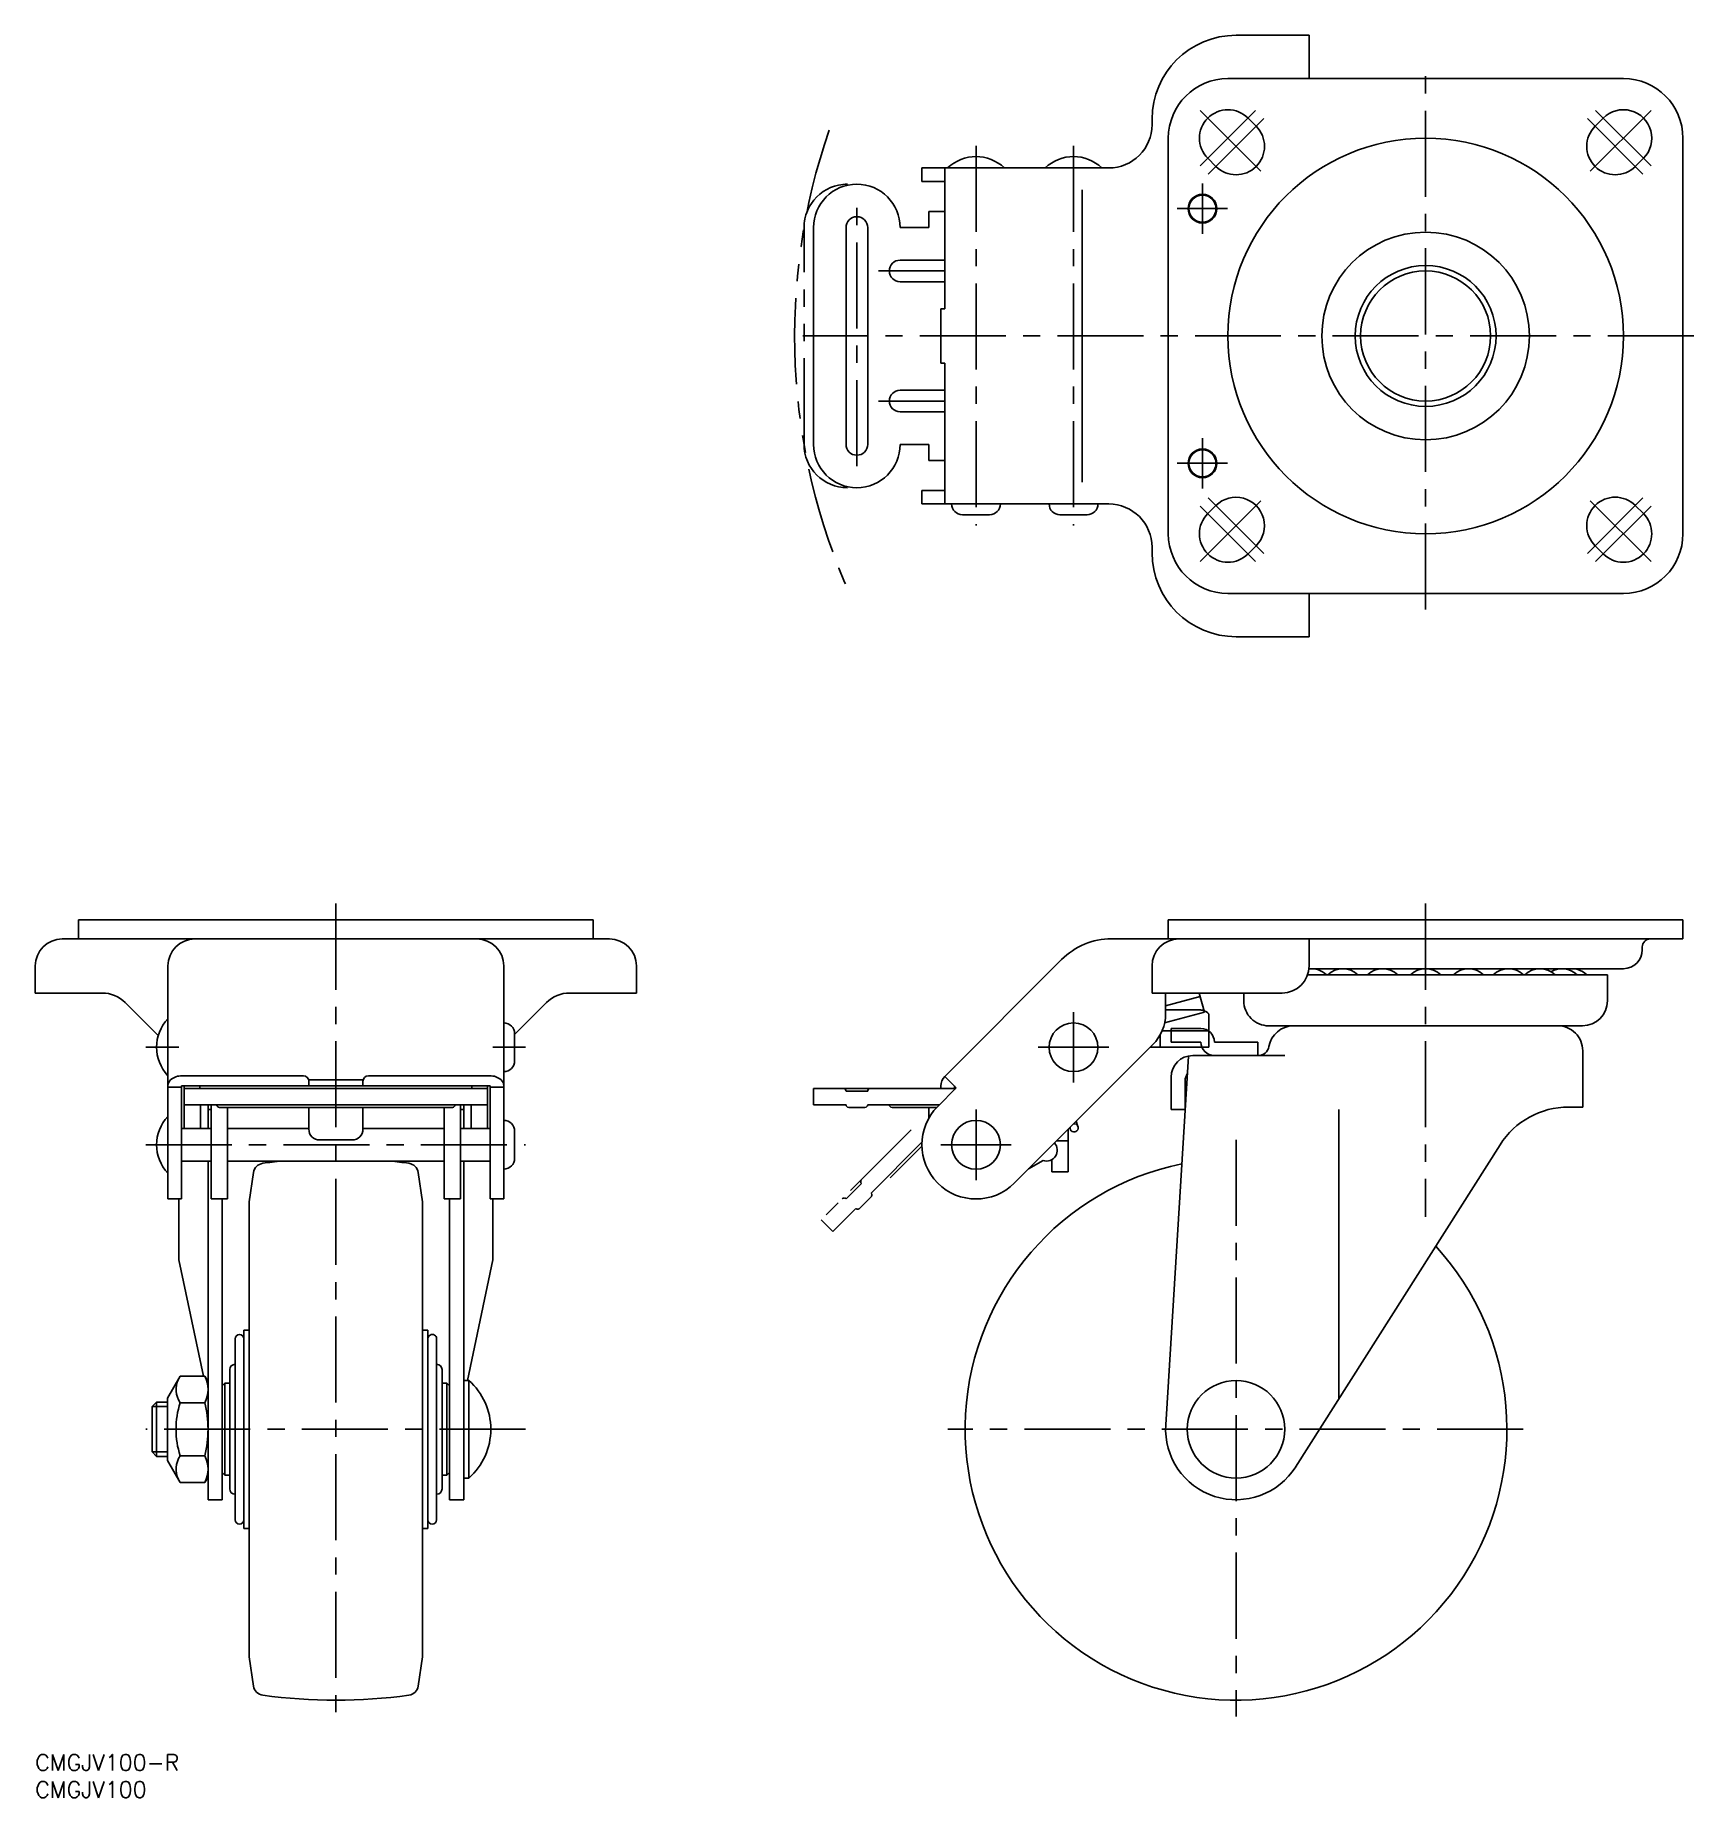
# Model space of a CAD drawing. Extents: x 0 to 306, y -8 to 317.
import ezdxf

# ---------------------------------------------------------------- set-up
doc = ezdxf.new("R2010")
doc.units = 0
doc.header["$LTSCALE"] = 0.5
doc.linetypes.add('CENTER', pattern=[50.8, 31.75, -6.35, 6.35, -6.35])
doc.linetypes.add('PHANTOM', pattern=[63.5, 31.75, -6.35, 6.35, -6.35, 6.35, -6.35])
for name, color, linetype in [('MSM_CENTER', 1, 'CENTER'), ('MSM_CONTINUOUS', 7, 'CONTINUOUS'), ('MSM_IMAGINARY', 6, 'PHANTOM'), ('MSM_NARROW', 5, 'CONTINUOUS'), ('MSM_PART_NUMBER', 7, 'CONTINUOUS')]:
    doc.layers.add(name, color=color, linetype=linetype)
doc.styles.get("Standard").update_dxf_attribs({"font": 'txt.shx', "height": 3, "bigfont": 'bigfont.shx'})

# ---------------------------------------------------------------- blocks, each defined once
blk = doc.blocks.new('*U2')
at = {"layer": 'MSM_PART_NUMBER'}
blk.add_text('CMGJV100-R', height=3, dxfattribs=at).set_placement((0, -3))
blk = doc.blocks.new('*U3')
at = {"layer": 'MSM_PART_NUMBER'}
blk.add_text('CMGJV100', height=3, dxfattribs=at).set_placement((0, -8))

msp = doc.modelspace()

# ---------------------------------------------------------------- linework, layer by layer
at = {"layer": 'MSM_CENTER'}
for p, q in [((256.67, 211.26), (256.67, 312.26)), ((215.04, 303.38), (226.79, 291.63)), ((215.04, 293.13), (225.29, 303.38)), ((298.29, 303.38), (286.54, 291.63)), ((288.04, 303.38), (298.29, 293.13)), ((216.54, 291.63), (226.79, 301.88)), ((286.54, 301.88), (296.79, 291.63)), ((173.67, 296.86), (173.67, 226.76)), ((191.67, 296.86), (191.67, 226.76)), ((215.47, 289.91), (215.47, 280.61)), ((151.67, 237.76), (151.67, 285.76)), ((210.82, 285.26), (220.12, 285.26)), ((155.67, 273.76), (168.01, 273.76)), ((306.17, 261.76), (141.67, 261.76)), ((155.67, 249.76), (168.01, 249.76)), ((215.47, 233.61), (215.47, 242.91)), ((210.82, 238.26), (220.12, 238.26)), ((215.04, 220.13), (226.79, 231.88)), ((226.79, 221.63), (216.54, 231.88)), ((298.29, 220.13), (286.54, 231.88)), ((286.54, 221.63), (296.79, 231.88)), ((225.29, 220.13), (215.04, 230.38)), ((288.04, 220.13), (298.29, 230.38)), ((55.5, 157), (55.5, 7)), ((256.67, 157), (256.67, 99.19)), ((191.67, 137), (191.67, 124)), ((26.5, 130.5), (20.4, 130.5)), ((84.5, 130.5), (90.5, 130.5)), ((185.17, 130.5), (198.17, 130.5)), ((173.67, 119), (173.67, 106)), ((20.4, 112.5), (90.5, 112.5)), ((167.17, 112.5), (180.17, 112.5)), ((221.67, 113.43), (221.67, 7)), ((90.5, 60), (20.4, 60)), ((274.67, 60), (168.47, 60))]:
    msp.add_line(p, q, dxfattribs=at)
at = {"layer": 'MSM_CONTINUOUS'}
for p, q in [((221.67, 317.26), (235.17, 317.26)), ((235.17, 309.26), (235.17, 317.26)), ((293.17, 309.26), (220.17, 309.26)), ((206.17, 301.76), (206.17, 300.76)), ((225.38, 300.47), (223.88, 301.97)), ((287.96, 300.47), (289.46, 301.97)), ((209.17, 225.26), (209.17, 298.26)), ((304.17, 225.26), (304.17, 298.26)), ((163.67, 292.76), (163.67, 290.26)), ((198.17, 292.76), (163.67, 292.76)), ((167.91, 292.76), (167.91, 266.76)), ((217.96, 293.05), (216.46, 294.55)), ((295.38, 293.05), (296.88, 294.55)), ((167.91, 290.26), (163.67, 290.26)), ((164.97, 281.76), (164.97, 284.76)), ((164.97, 284.76), (167.91, 284.76)), ((143.67, 241.76), (143.67, 281.76)), ((149.67, 241.76), (149.67, 281.76)), ((153.67, 241.76), (153.67, 281.76)), ((164.97, 281.76), (159.67, 281.76)), ((167.91, 275.76), (159.67, 275.76)), ((167.91, 271.76), (159.67, 271.76)), ((167.91, 266.76), (167.17, 266.76)), ((167.17, 266.76), (167.17, 256.76)), ((226.66, 261.75), (226.66, 261.77)), ((167.91, 256.76), (167.17, 256.76)), ((167.91, 230.76), (167.91, 256.76)), ((167.91, 251.76), (159.67, 251.76)), ((167.91, 247.76), (159.67, 247.76)), ((164.97, 241.76), (159.67, 241.76)), ((164.97, 238.76), (164.97, 241.76)), ((164.97, 238.76), (167.91, 238.76)), ((163.67, 230.76), (163.67, 233.26)), ((167.91, 233.26), (163.67, 233.26)), ((198.17, 230.76), (163.67, 230.76)), ((176.17, 228.76), (171.17, 228.76)), ((194.17, 228.76), (189.17, 228.76)), ((217.96, 230.47), (216.46, 228.97)), ((295.38, 230.47), (296.88, 228.97)), ((206.17, 221.76), (206.17, 222.76)), ((225.38, 223.05), (223.88, 221.55)), ((287.96, 223.05), (289.46, 221.55)), ((293.17, 214.26), (220.17, 214.26)), ((235.17, 206.26), (235.17, 214.26)), ((221.67, 206.26), (235.17, 206.26)), ((8, 154), (103, 154)), ((8, 150.5), (8, 154)), ((103, 150.5), (103, 154)), ((209.17, 154), (304.17, 154)), ((209.17, 150.5), (209.17, 154)), ((304.17, 150.5), (304.17, 154)), ((5, 150.5), (106, 150.5)), ((304.17, 150.5), (198.67, 150.5)), ((235.16, 150.5), (235.16, 145.5)), ((189.47, 146.69), (167.9, 125.12)), ((296.67, 149), (296.67, 148.5)), ((0, 145.5), (0, 140.51)), ((24.5, 145.5), (24.5, 102.5)), ((86.5, 145.5), (86.5, 102.5)), ((111, 145.5), (111, 140.51)), ((206.16, 145.5), (206.16, 140.5)), ((234.88, 143.86), (290.24, 143.86)), ((235.13, 145), (293.17, 145)), ((290.24, 139.06), (290.24, 143.86)), ((0, 140.51), (12.36, 140.51)), ((111, 140.51), (98.64, 140.51)), ((230.16, 140.5), (206.16, 140.5)), ((208.66, 140.5), (208.66, 136.66)), ((215.04, 139.87), (208.66, 138.16)), ((215.82, 136.97), (214.87, 140.5)), ((223.1, 139.06), (223.1, 140.5)), ((22.71, 132.64), (16.6, 138.75)), ((88.5, 132.85), (94.4, 138.75)), ((215.82, 136.97), (208.49, 135.01)), ((209.67, 131.46), (209.67, 133.96)), ((209.67, 133.96), (215.17, 133.96)), ((285.64, 134.46), (227.7, 134.46)), ((88.5, 133), (88.5, 128)), ((180.74, 105.43), (206.32, 131.01)), ((215.17, 131.46), (209.67, 131.46)), ((225.67, 131.46), (217.67, 131.46)), ((225.67, 131.46), (225.67, 128.96)), ((212.87, 128.88), (208.69, 60.8)), ((230.66, 128.96), (213.67, 128.96)), ((285.67, 129.86), (285.67, 119.46)), ((27.1, 125.23), (49.5, 125.23)), ((50.5, 124.23), (50.5, 123.39)), ((60.5, 124.23), (60.5, 123.39)), ((83.9, 125.23), (61.5, 125.23)), ((170.02, 123), (167.9, 125.12)), ((209.67, 124.96), (209.67, 119)), ((212.27, 124.36), (212.27, 119)), ((27, 123.11), (24.5, 123.11)), ((27, 102.5), (27, 123.39)), ((27, 123.39), (84, 123.39)), ((27.5, 115.5), (27.5, 123.39)), ((83.5, 122.9), (27.5, 122.9)), ((30.4, 122.9), (30.4, 123.39)), ((80.6, 122.9), (80.6, 123.39)), ((83.5, 115.5), (83.5, 123.39)), ((84, 102.5), (84, 123.39)), ((84, 123.11), (86.5, 123.11)), ((143.67, 122.9), (143.67, 119.9)), ((169.93, 122.9), (143.67, 122.9)), ((153.67, 122.4), (149.67, 122.4)), ((170.02, 123), (166.6, 119.57)), ((167.17, 123.35), (167.17, 122.9)), ((169.67, 123.35), (169.67, 122.9)), ((83.5, 119.9), (27.5, 119.9)), ((30.4, 119.89), (30.5, 119.89)), ((30.5, 119.9), (30.5, 115.5)), ((31.9, 119.9), (31.9, 115.5)), ((32.5, 119), (31.9, 119)), ((32.5, 119.9), (32.5, 102.5)), ((34, 119.4), (77, 119.4)), ((35.5, 102.5), (35.5, 119.4)), ((50.5, 119.4), (50.5, 115.39)), ((60.5, 119.4), (60.5, 115.39)), ((75.5, 102.5), (75.5, 119.4)), ((78.5, 119.9), (78.5, 102.5)), ((79.1, 119), (78.5, 119)), ((79.1, 119.9), (79.1, 115.5)), ((80.5, 119.9), (80.5, 115.5)), ((80.6, 119.89), (80.5, 119.89)), ((149.67, 119.9), (143.67, 119.9)), ((153.17, 119.4), (150.17, 119.4)), ((166.93, 119.9), (153.67, 119.9)), ((166.43, 119.4), (158.17, 119.4)), ((164.97, 117.43), (164.97, 119.4)), ((212.27, 119), (209.67, 119)), ((240.63, 65.74), (240.63, 119)), ((285.67, 119.46), (283.07, 119.46)), ((32.5, 115.5), (27, 115.5)), ((50.5, 115.5), (35.5, 115.5)), ((75.5, 115.5), (60.5, 115.5)), ((84, 115.5), (78.5, 115.5)), ((88.5, 115), (88.5, 110)), ((190.67, 115.36), (190.97, 115.66)), ((190.67, 115.36), (190.67, 107.5)), ((191.05, 115.41), (190.97, 115.66)), ((192.49, 115.85), (192.18, 116.87)), ((52.5, 113.39), (58.5, 113.39)), ((190.67, 113.23), (188.54, 113.23)), ((270.4, 112.5), (232.64, 53.03)), ((32.5, 109.5), (27, 109.5)), ((31.9, 109.5), (31.9, 47)), ((75.5, 109.5), (35.5, 109.5)), ((40.3, 107.4), (39.5, 102)), ((70.7, 107.4), (71.5, 102)), ((84, 109.5), (78.5, 109.5)), ((79.1, 109.5), (79.1, 47)), ((183.36, 108.05), (186.04, 109.6)), ((187.67, 109.77), (187.67, 107.5)), ((190.67, 107.5), (187.67, 107.5)), ((24.5, 102.5), (27, 102.5)), ((26.5, 102.5), (26.5, 91.29)), ((32.5, 102.5), (35.5, 102.5)), ((34.5, 102.5), (34.5, 47)), ((39.5, 18), (39.5, 102)), ((71.5, 18), (71.5, 102)), ((78.5, 102.5), (75.5, 102.5)), ((76.5, 102.5), (76.5, 47)), ((86.5, 102.5), (84, 102.5)), ((84.5, 102.5), (84.5, 91.29)), ((26.5, 91.29), (31.04, 69.81)), ((84.5, 91.29), (79.79, 69)), ((38.5, 78.3), (39.5, 78.3)), ((38.5, 41.7), (38.5, 78.3)), ((72.5, 78.3), (71.5, 78.3)), ((72.5, 78.3), (72.5, 41.7)), ((36.9, 43.3), (36.9, 76.7)), ((74.1, 43.3), (74.1, 76.7)), ((26.75, 69.81), (24.4, 65.75)), ((31.32, 69.81), (26.75, 69.81)), ((31.9, 68.81), (31.32, 69.81)), ((35, 68.5), (34.5, 68)), ((35, 68.5), (35.9, 68.5)), ((35, 68.5), (35, 51.5)), ((35.9, 49), (35.9, 71)), ((75.1, 49), (75.1, 71)), ((76, 68.5), (75.1, 68.5)), ((76, 68.5), (76.5, 68)), ((76, 68.5), (76, 51.5)), ((80.04, 69), (79.1, 69)), ((80.04, 51), (80.04, 69)), ((24.4, 54.25), (24.4, 65.75)), ((22.41, 65), (21.6, 64.19)), ((21.6, 55.81), (21.6, 64.19)), ((22.41, 65), (22.41, 55)), ((22.41, 65), (24.4, 65)), ((31.32, 64.91), (26.75, 64.91)), ((22.41, 55), (21.6, 55.81)), ((22.41, 55), (24.4, 55)), ((26.75, 50.19), (24.4, 54.25)), ((31.32, 55.09), (26.75, 55.09)), ((31.32, 50.19), (26.75, 50.19)), ((31.9, 51.19), (31.32, 50.19)), ((35, 51.5), (34.5, 52)), ((35, 51.5), (35.9, 51.5)), ((76, 51.5), (75.1, 51.5)), ((76, 51.5), (76.5, 52)), ((80.04, 51), (79.1, 51)), ((34.5, 47), (31.9, 47)), ((79.1, 47), (76.5, 47)), ((38.5, 41.7), (39.5, 41.7)), ((72.5, 41.7), (71.5, 41.7)), ((40.3, 12.6), (39.5, 18)), ((70.7, 12.6), (71.5, 18))]:
    msp.add_line(p, q, dxfattribs=at)
for centre, radius in [((256.67, 261.76), 36.5), ((215.47, 285.26), 2.65), ((215.47, 285.26), 2.5), ((256.67, 261.76), 19.16), ((256.67, 261.76), 13), ((256.67, 261.76), 12), ((215.47, 238.26), 2.65), ((215.47, 238.26), 2.5), ((191.67, 130.5), 4.5), ((173.67, 112.5), 4.5), ((221.67, 60), 9)]:
    msp.add_circle(centre, radius, dxfattribs=at)
for centre, radius, start, end in [((221.67, 301.76), 15.5, 90, 180), ((220.17, 298.26), 11, 90, 180), ((293.17, 298.26), 11, 0, 90), ((220.17, 298.26), 5.25, 45.0001, 225.0001), ((293.17, 298.26), 5.25, 315.0001, 135.0001), ((198.17, 300.76), 8, 270, 0), ((221.67, 296.76), 5.25, 225.0001, 45.0001), ((291.67, 296.76), 5.25, 134.9999, 314.9999), ((173.67, 287.25), 7.61, 46.3972, 133.6028), ((191.67, 287.25), 7.61, 46.3972, 133.6028), ((151.67, 281.76), 8, 0, 180), ((151.67, 281.76), 2, 0, 180), ((159.67, 273.76), 2, 90, 270), ((159.67, 249.76), 2, 90, 270), ((151.67, 241.76), 8, 180, 360), ((151.67, 241.76), 2, 180, 0), ((221.67, 226.76), 5.25, 314.9999, 134.9999), ((291.67, 226.76), 5.25, 45.0001, 225.0001), ((171.17, 230.76), 2, 180, 270), ((176.17, 230.76), 2, 270, 0), ((189.17, 230.76), 2, 180, 270), ((194.17, 230.76), 2, 270, 0), ((198.17, 222.76), 8, 0, 90), ((220.17, 225.26), 5.25, 135.0001, 315.0001), ((293.17, 225.26), 5.25, 224.9999, 44.9999), ((220.17, 225.26), 11, 180, 270), ((293.17, 225.26), 11, 270, 0), ((221.67, 221.76), 15.5, 180, 270), ((5, 145.5), 5, 90, 180), ((29.5, 145.5), 5, 90, 180), ((81.5, 145.5), 5, 0, 90), ((97, 149), 1.5, 89.9999, 90.0001), ((106, 145.5), 5, 0, 90), ((198.67, 137.5), 13, 90, 135), ((211.16, 145.5), 5, 90, 180), ((215.17, 149), 1.5, 89.9999, 90.0002), ((298.17, 149), 1.5, 90.1029, 179.8971), ((293.17, 148.5), 3.5, 270, 0), ((230.16, 145.5), 5, 270, 0), ((235.56, 141.03), 3.97, 45.5202, 96.1416), ((241.39, 141.03), 3.97, 45.5204, 134.4796), ((248.73, 141.03), 3.97, 45.5204, 134.4796), ((256.67, 141.03), 3.97, 45.5204, 134.4796), ((264.6, 141.03), 3.97, 45.5204, 134.4796), ((271.94, 141.03), 3.97, 45.5204, 134.4796), ((277.78, 141.03), 3.97, 45.5202, 134.4798), ((281.85, 141.03), 3.97, 45.5204, 120.8847), ((283.67, 141.03), 3.97, 45.52, 103.2237), ((12.36, 134.51), 6, 45, 90), ((98.64, 134.51), 6, 90, 135), ((200.66, 136.66), 8, 315, 0), ((227.7, 139.06), 4.6, 180.0003, 270.0005), ((285.64, 139.06), 4.6, 270.0003, 0), ((30.01, 130.5), 7.61, 136.3972, 223.6028), ((86.5, 133), 2, 0, 90), ((215.17, 131.46), 2.5, 0, 90), ((232.27, 129.86), 4.6, 89.9995, 170.4061), ((281.07, 129.86), 4.6, 0, 90.0001), ((217.67, 131.46), 2.5, 180, 270), ((225.76, 130.96), 2, 270.0011, 350.4056), ((86.5, 128), 2, 270, 0), ((213.67, 124.96), 4, 90, 180), ((26.05, 123.32), 1.56, 132.8841, 175.3818), ((27, 122.21), 3.02, 88.1164, 131.6164), ((49.5, 124.23), 1, 0, 90), ((61.5, 124.23), 1, 90, 180), ((84, 122.21), 3.02, 48.3836, 91.8836), ((84.95, 123.32), 1.56, 4.6182, 47.1159), ((169.67, 123.35), 2.5, 135, 180), ((214.27, 124.36), 2, 142.9651, 180), ((149.17, 122.4), 0.5, 0, 90), ((154.17, 122.4), 0.5, 90, 180), ((30.01, 112.5), 7.61, 136.3972, 223.6028), ((30.38, 123.36), 3.47, 266.4456, 270.3773), ((34, 119.9), 0.5, 180, 270), ((77, 119.9), 0.5, 270, 0), ((80.62, 123.36), 3.47, 269.6227, 273.5544), ((150.17, 119.9), 0.5, 180, 270), ((153.17, 119.9), 0.5, 270, 0), ((158.17, 119.9), 0.5, 180, 270), ((173.67, 112.5), 10, 135, 315), ((283.07, 104.46), 15, 90, 147.5863), ((52.5, 115.39), 2, 180, 270), ((58.5, 115.39), 2, 270, 0), ((86.5, 115), 2, 0, 90), ((191.77, 115.63), 0.75, 173.5254, 96.4746), ((186.67, 111.5), 2, 251.835, 42.1195), ((42.28, 107.1), 2, 97.7522, 171.5445), ((55.5, 10), 100, 95.732, 97.7523), ((55.5, 10), 100, 82.2477, 84.268), ((68.72, 107.1), 2, 8.4551, 82.2478), ((86.5, 110), 2, 270, 0), ((221.67, 60), 50, 101.5548, 42.516), ((37.7, 76.7), 0.8, 0, 180), ((73.3, 76.7), 0.8, 359.9987, 180.0013), ((36.9, 71), 1, 90, 180), ((74.1, 71), 1, 0, 90), ((30.33, 67.36), 4.34, 154.3842, 214.3842), ((26.42, 67.36), 5.48, 333.3771, 26.6229), ((72.1, 60), 12, 311.4096, 48.5904), ((42.23, 60), 16.24, 162.412, 197.5879), ((10.87, 60), 21.03, 346.5065, 13.4935), ((221.67, 60), 13, 176.4845, 327.8702), ((30.33, 52.64), 4.34, 145.6158, 205.6158), ((26.42, 52.64), 5.48, 333.3771, 26.6229), ((36.9, 49), 1, 180, 270), ((74.1, 49), 1, 270, 0), ((37.7, 43.3), 0.8, 180, 0), ((73.3, 43.3), 0.8, 180, 0), ((42.28, 12.9), 2, 188.4555, 262.2478), ((55.5, 110), 100, 262.2477, 277.7523), ((68.72, 12.9), 2, 277.7522, 351.5449)]:
    msp.add_arc(centre, radius, start, end, dxfattribs=at)
at = {"layer": 'MSM_IMAGINARY'}
for p, q in [((141.92, 241.76), (141.92, 281.76)), ((208.66, 137.4), (214.67, 137.4)), ((216.67, 133.5), (208.01, 133.5)), ((216.67, 130.5), (216.67, 136.4)), ((216.67, 130.5), (205.81, 130.5)), ((207.67, 132.8), (207.67, 130.5)), ((161.72, 115.26), (145.1, 98.64)), ((163.68, 112.98), (154.29, 103.59)), ((163.67, 112.26), (157.83, 106.42)), ((152.52, 105.36), (149.7, 102.53)), ((154.29, 102.88), (152.17, 100.76)), ((145.1, 98.64), (147.22, 96.52)), ((151.46, 100.76), (147.22, 96.52))]:
    msp.add_line(p, q, dxfattribs=at)
for centre, radius, start, end in [((256.67, 261.76), 116.48, 160.9597, 204.3358), ((149.92, 281.76), 8, 90, 180), ((149.92, 241.76), 8, 180, 270), ((214.79, 134.59), 2.81, 54.9173, 92.581), ((215.99, 136.36), 0.681, 3.6444, 51.9173), ((152.88, 105.71), 0.5, 135, 225), ((149.34, 102.18), 0.5, 45, 135), ((153.94, 103.24), 0.5, 315, 45), ((151.82, 101.12), 0.5, 225, 315)]:
    msp.add_arc(centre, radius, start, end, dxfattribs=at)
at = {"layer": 'MSM_NARROW'}
for p, q in [((193.28, 234.76), (193.28, 288.76)), ((60.53, 124.47), (50.47, 124.47)), ((21.6, 64.19), (24.4, 64.19)), ((21.6, 55.81), (24.4, 55.81))]:
    msp.add_line(p, q, dxfattribs=at)

# ---------------------------------------------------------------- block references
at = {"layer": 'MSM_CONTINUOUS'}
for name in ['*U2', '*U3']:
    msp.add_blockref(name, (0, 0), dxfattribs=at)

doc.saveas('drawing.dxf')
